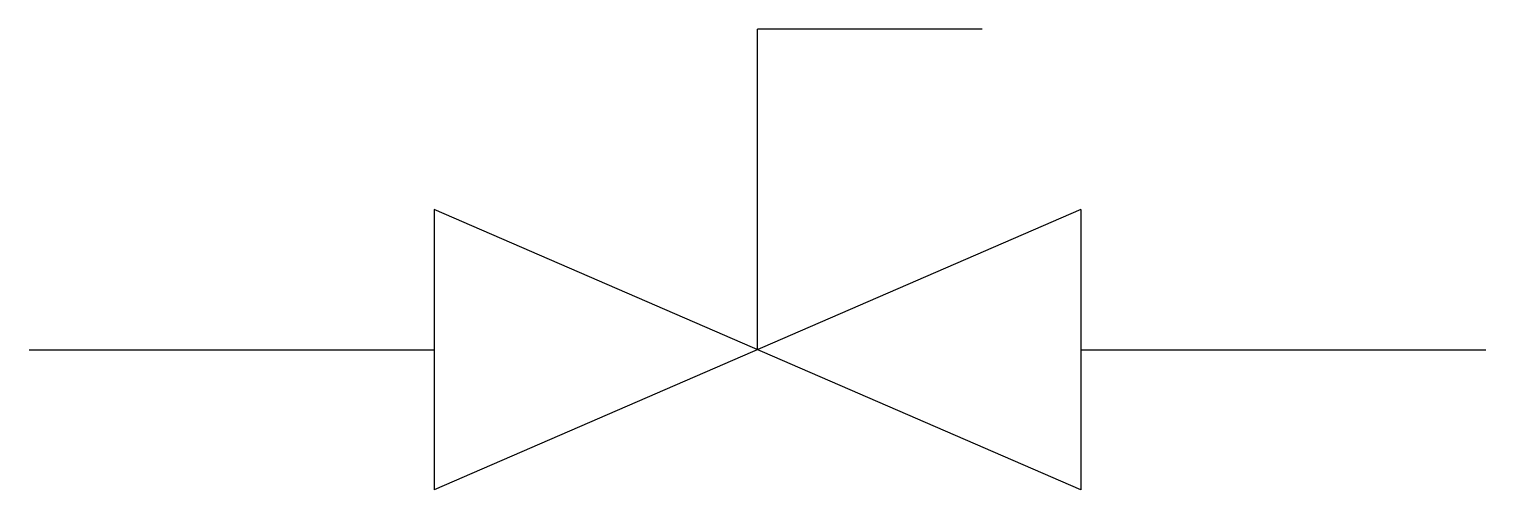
# Model space of a CAD drawing. Header units: metres. Extents: x -30 to 1846, y -141548 to -140954.
import ezdxf

# ---------------------------------------------------------------- set-up
doc = ezdxf.new("R2010")
doc.units = ezdxf.units.M
doc.layers.add('DET1', color=1, linetype='Continuous')

msp = doc.modelspace()

# ---------------------------------------------------------------- linework, layer by layer
at = {"layer": 'DET1'}
for p, q in [((1197.68, -140954.18), (908.26, -140954.18)), ((908.26, -141367.74), (908.26, -140954.18)), ((491.83, -141187), (491.83, -141548.48)), ((1324.68, -141548.48), (491.83, -141187)), ((1324.68, -141187), (491.83, -141548.48)), ((1324.68, -141187), (1324.68, -141548.48)), ((-29.72, -141367.74), (491.83, -141367.74)), ((1324.68, -141367.74), (1846.23, -141367.74))]:
    msp.add_line(p, q, dxfattribs=at)

doc.saveas('drawing.dxf')
